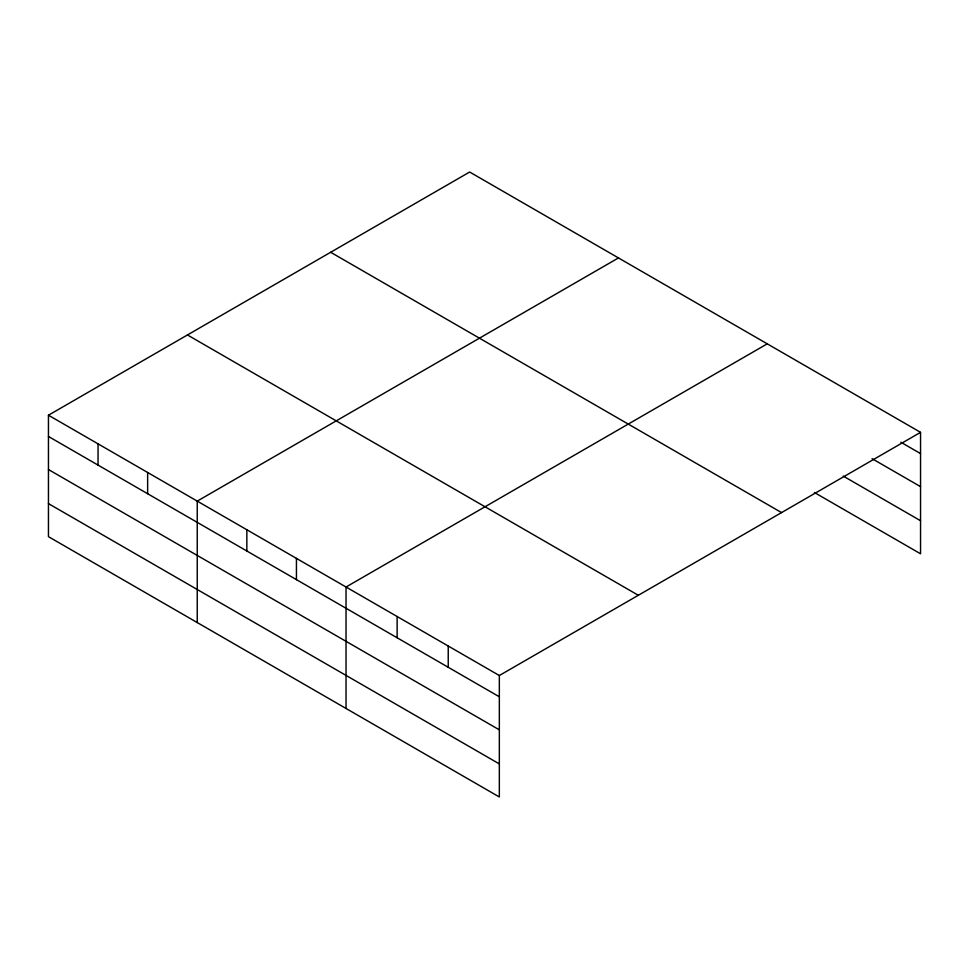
<?xml version="1.0" encoding="UTF-8"?>
<svg xmlns="http://www.w3.org/2000/svg" width="969" height="969" viewBox="0 0 969 969"><rect width="100%" height="100%" fill="white"/><g stroke="black" fill="none" stroke-linecap="round" stroke-linejoin="round"><path stroke-width="1.45" d="M814.42 492.518L920.55 553.784L920.55 432.344L469.662 172.022L48.45 415.216L48.45 536.656L499.338 796.978L499.338 675.526L48.45 415.216M618.464 257.924L197.24 501.118L197.24 622.558M767.254 343.838L346.03 587.02L346.03 708.472M499.338 675.526L920.55 432.344M900.891 442.239L920.55 453.589M872.076 458.664L920.55 486.656M843.248 476.094L920.55 520.728M330.671 252.279L781.547 512.589M187.453 334.959L638.329 595.281M48.45 436.462L499.338 696.784M48.45 469.529L499.338 729.839M48.45 503.601L499.338 763.911M448.235 646.02L448.235 667.278M397.133 616.526L397.133 637.772M296.441 558.386L296.441 579.644M246.841 529.752L246.841 550.998M147.639 472.484L147.639 493.73M98.051 443.85L98.051 465.096"/></g></svg>
